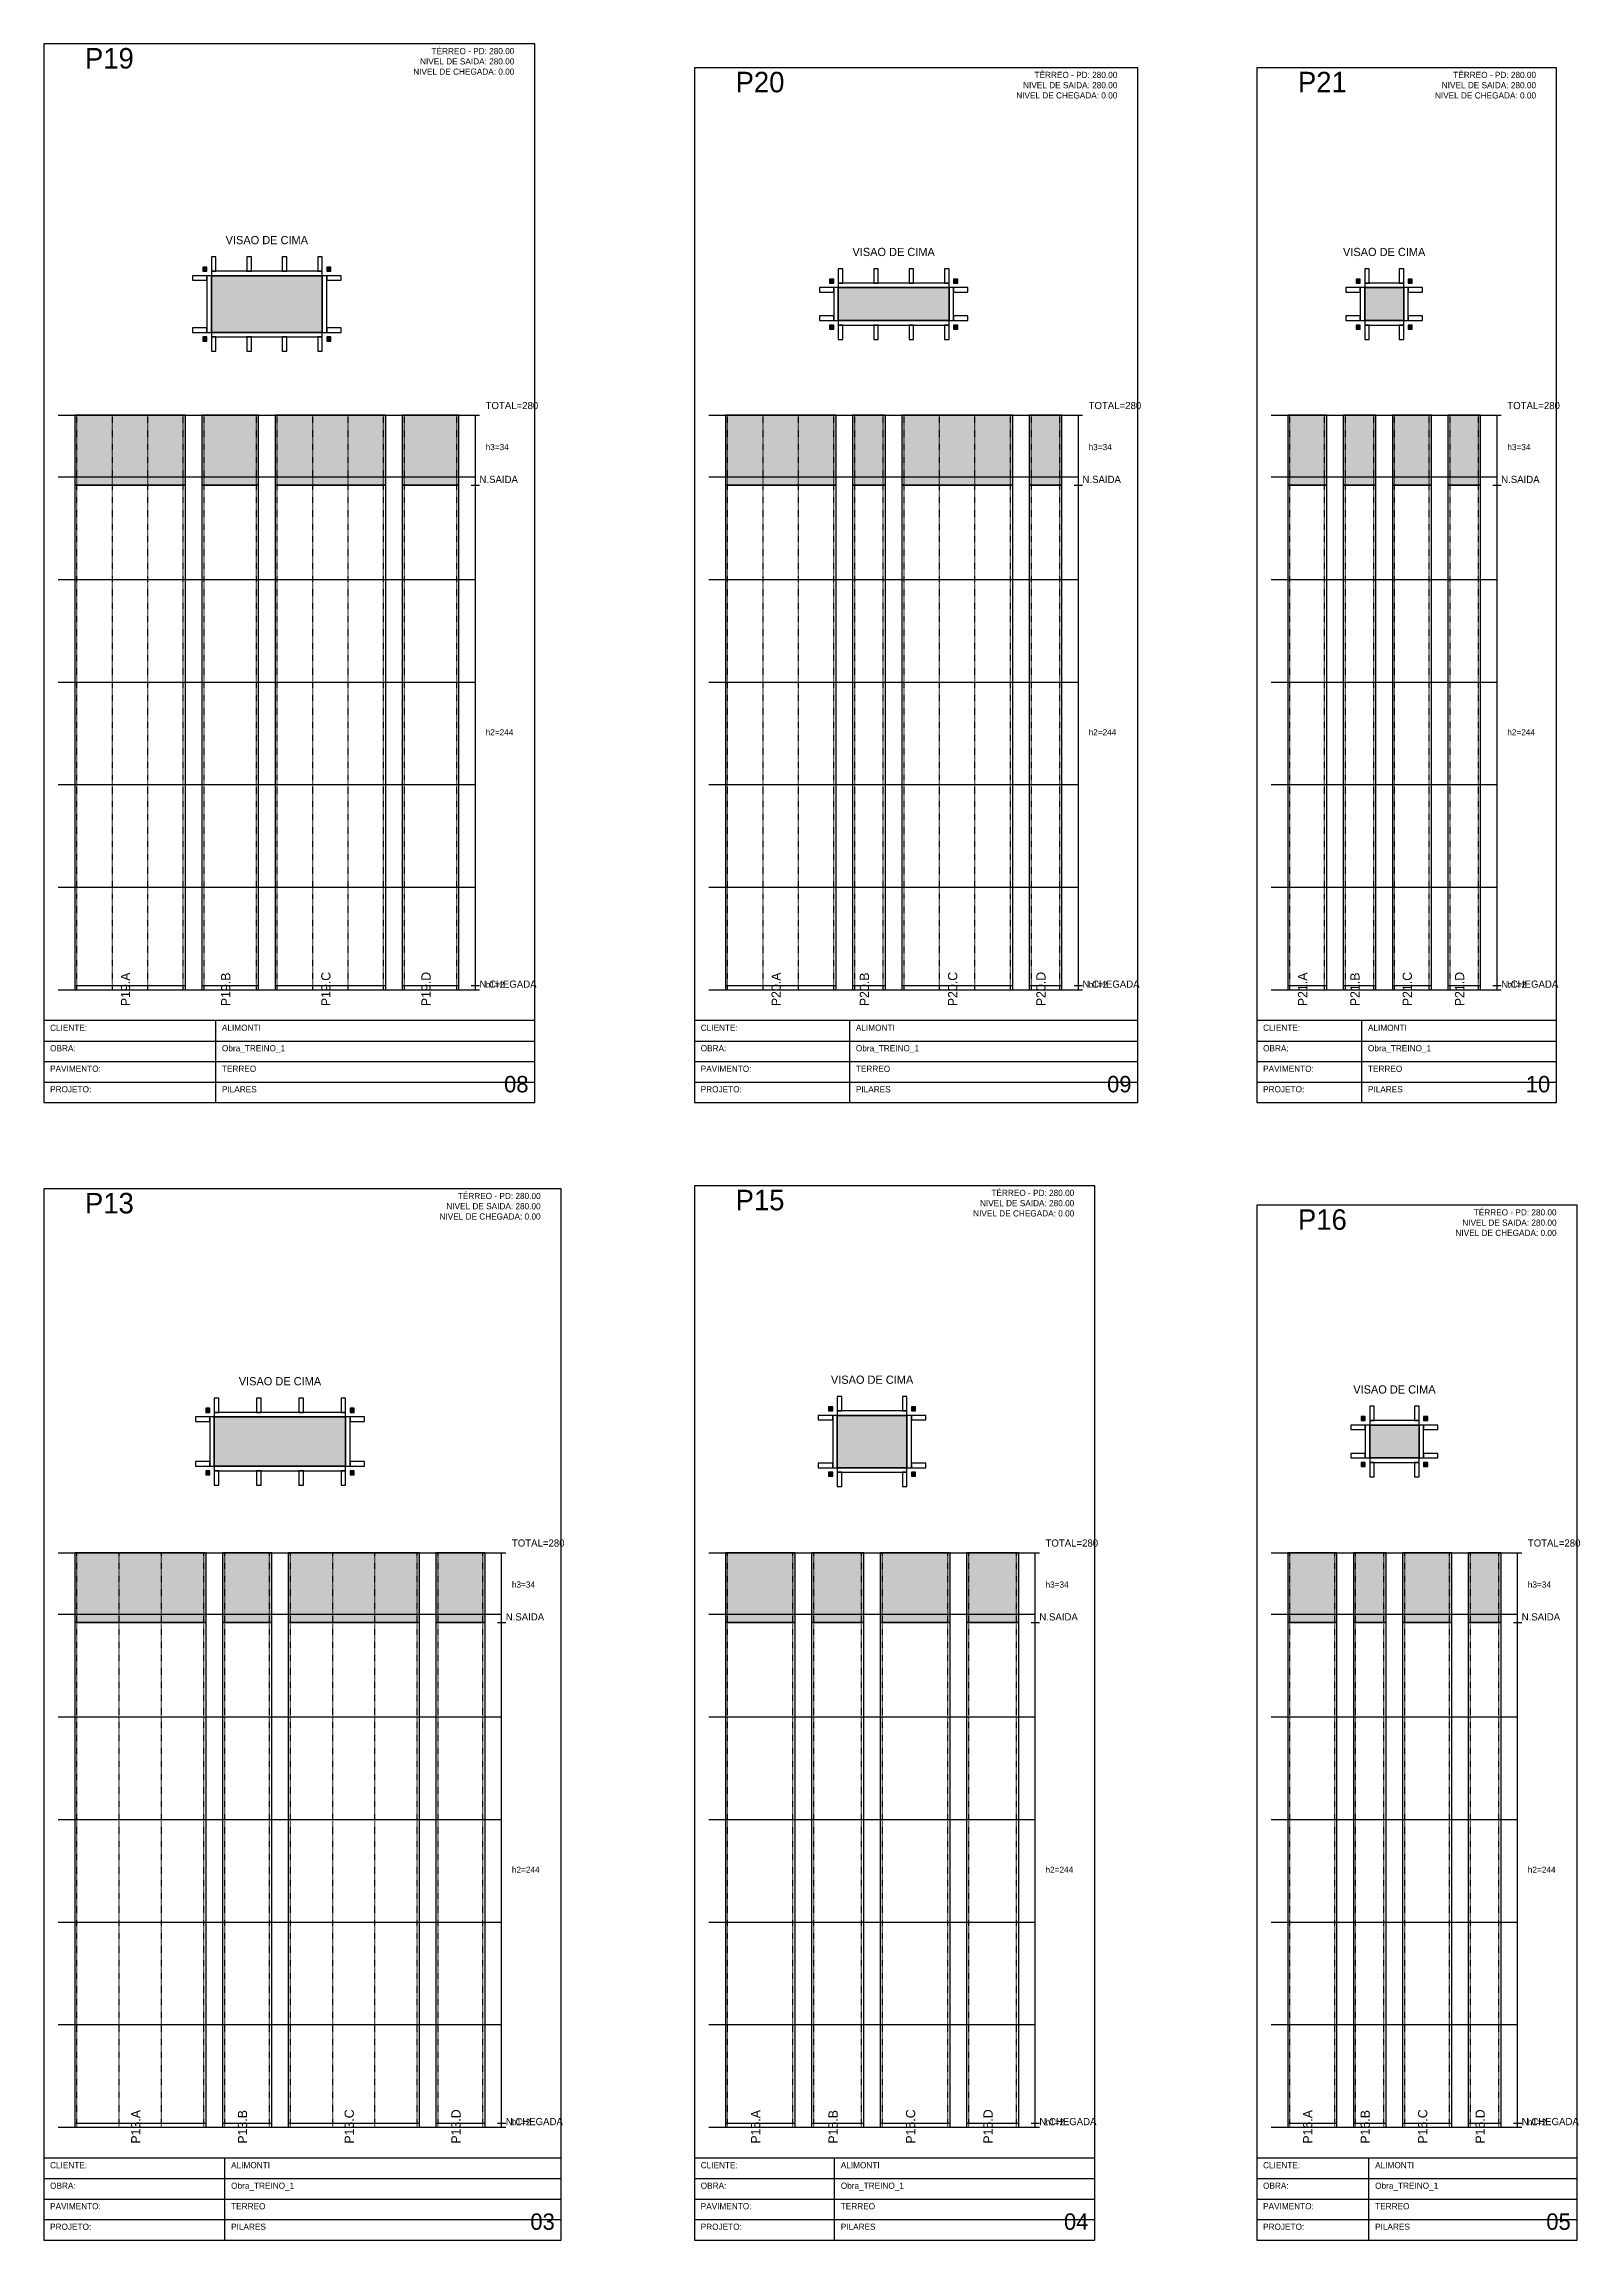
# Model space of a CAD drawing. Header units: metres. Extents: x 0 to 1466, y 0 to 2698.
# Drawn here: x 572 to 1320, y 0 to 1070 of the extents above; entities that cross this region are included whole.
import ezdxf
from ezdxf.enums import TextEntityAlignment as Align

# ---------------------------------------------------------------- set-up
doc = ezdxf.new("R2010")
doc.units = ezdxf.units.M
doc.linetypes.add('DASHED', pattern=[0.5, 0.25, -0.25])
for name, color, linetype in [('BORDA_CELULA', 9, 'Continuous'), ('CARIMBO', 9, 'Continuous'), ('CHAPA', 1, 'Continuous'), ('CONCRETO', 4, 'Continuous'), ('COTA', 8, 'Continuous'), ('Hachura', 8, 'Continuous'), ('LABEL_ID', 3, 'Continuous'), ('Nivel', 2, 'Continuous'), ('NOMENCLATURA', 1, 'Continuous'), ('Paineis', 7, 'Continuous'), ('SARR_2.2x7', 82, 'Continuous'), ('Texto Secao', 2, 'Continuous'), ('TEXTO_GERAL', 2, 'Continuous')]:
    doc.layers.add(name, color=color, linetype=linetype)

msp = doc.modelspace()

# ---------------------------------------------------------------- hatches: boundary and pattern name
at = {"layer": 'CHAPA'}
for points in [[(649.4, 959.6), (651.4, 959.6), (651.4, 961.6), (649.4, 961.6)], [(709.8, 959.6), (711.8, 959.6), (711.8, 961.6), (709.8, 961.6)], [(954.8, 953.8), (956.8, 953.8), (956.8, 955.8), (954.8, 955.8)], [(1015.2, 953.8), (1017.2, 953.8), (1017.2, 955.8), (1015.2, 955.8)], [(1211.3, 953.8), (1213.3, 953.8), (1213.3, 955.8), (1211.3, 955.8)], [(1236.7, 953.8), (1238.7, 953.8), (1238.7, 955.8), (1236.7, 955.8)], [(954.8, 931.4), (956.8, 931.4), (956.8, 933.4), (954.8, 933.4)], [(1015.2, 931.4), (1017.2, 931.4), (1017.2, 933.4), (1015.2, 933.4)], [(1211.3, 931.4), (1213.3, 931.4), (1213.3, 933.4), (1211.3, 933.4)], [(1236.7, 931.4), (1238.7, 931.4), (1238.7, 933.4), (1236.7, 933.4)], [(649.4, 925.6), (651.4, 925.6), (651.4, 927.6), (649.4, 927.6)], [(709.8, 925.6), (711.8, 925.6), (711.8, 927.6), (709.8, 927.6)], [(650.8, 403.4), (652.8, 403.4), (652.8, 405.4), (650.8, 405.4)], [(721.2, 403.4), (723.2, 403.4), (723.2, 405.4), (721.2, 405.4)], [(954.3, 404.15), (956.3, 404.15), (956.3, 406.15), (954.3, 406.15)], [(994.7, 404.15), (996.7, 404.15), (996.7, 406.15), (994.7, 406.15)], [(1213.8, 399.4), (1215.8, 399.4), (1215.8, 401.4), (1213.8, 401.4)], [(1244.2, 399.4), (1246.2, 399.4), (1246.2, 401.4), (1244.2, 401.4)], [(650.8, 373), (652.8, 373), (652.8, 375), (650.8, 375)], [(721.2, 373), (723.2, 373), (723.2, 375), (721.2, 375)], [(1213.8, 377), (1215.8, 377), (1215.8, 379), (1213.8, 379)], [(1244.2, 377), (1246.2, 377), (1246.2, 379), (1244.2, 379)], [(954.3, 372.25), (956.3, 372.25), (956.3, 374.25), (954.3, 374.25)], [(994.7, 372.25), (996.7, 372.25), (996.7, 374.25), (994.7, 374.25)]]:
    msp.add_hatch(color=1, dxfattribs=at).paths.add_polyline_path(points)
at = {"layer": 'Hachura'}
for color, points in [(253, [(653.6, 929.8), (707.6, 929.8), (707.6, 957.4), (653.6, 957.4)]), (253, [(959, 935.6), (1013, 935.6), (1013, 951.6), (959, 951.6)]), (253, [(1215.5, 935.6), (1234.5, 935.6), (1234.5, 951.6), (1215.5, 951.6)]), (6, [(587, 855.4), (641, 855.4), (641, 889.4), (587, 889.4)]), (6, [(649, 855.4), (676.6, 855.4), (676.6, 889.4), (649, 889.4)]), (6, [(684.6, 855.4), (738.6, 855.4), (738.6, 889.4), (684.6, 889.4)]), (6, [(746.6, 855.4), (774.2, 855.4), (774.2, 889.4), (746.6, 889.4)]), (6, [(904, 855.4), (958, 855.4), (958, 889.4), (904, 889.4)]), (6, [(966, 855.4), (982, 855.4), (982, 889.4), (966, 889.4)]), (6, [(990, 855.4), (1044, 855.4), (1044, 889.4), (990, 889.4)]), (6, [(1052, 855.4), (1068, 855.4), (1068, 889.4), (1052, 889.4)]), (6, [(1178, 855.4), (1197, 855.4), (1197, 889.4), (1178, 889.4)]), (6, [(1205, 855.4), (1221, 855.4), (1221, 889.4), (1205, 889.4)]), (6, [(1229, 855.4), (1248, 855.4), (1248, 889.4), (1229, 889.4)]), (6, [(1256, 855.4), (1272, 855.4), (1272, 889.4), (1256, 889.4)]), (253, [(655, 377.2), (719, 377.2), (719, 401.2), (655, 401.2)]), (253, [(958.5, 376.45), (992.5, 376.45), (992.5, 401.95), (958.5, 401.95)]), (253, [(1218, 381.2), (1242, 381.2), (1242, 397.2), (1218, 397.2)]), (6, [(587, 301), (651, 301), (651, 335), (587, 335)]), (6, [(659, 301), (683, 301), (683, 335), (659, 335)]), (6, [(691, 301), (755, 301), (755, 335), (691, 335)]), (6, [(763, 301), (787, 301), (787, 335), (763, 335)]), (6, [(904, 301), (938, 301), (938, 335), (904, 335)]), (6, [(946, 301), (971.5, 301), (971.5, 335), (946, 335)]), (6, [(979.5, 301), (1013.5, 301), (1013.5, 335), (979.5, 335)]), (6, [(1021.5, 301), (1047, 301), (1047, 335), (1021.5, 335)]), (6, [(1178, 301), (1202, 301), (1202, 335), (1178, 335)]), (6, [(1210, 301), (1226, 301), (1226, 335), (1210, 335)]), (6, [(1234, 301), (1258, 301), (1258, 335), (1234, 335)]), (6, [(1266, 301), (1282, 301), (1282, 335), (1266, 335)])]:
    msp.add_hatch(color=color, dxfattribs=at).paths.add_polyline_path(points)

# ---------------------------------------------------------------- linework, layer by layer
at = {"layer": 'BORDA_CELULA', "color": 9}
for points in [[(572, 554.4), (811.2, 554.4), (811.2, 1070.4), (572, 1070.4)], [(889, 554.4), (1105, 554.4), (1105, 1058.8), (889, 1058.8)], [(1163, 554.4), (1309, 554.4), (1309, 1058.8), (1163, 1058.8)], [(889, 0), (1084, 0), (1084, 513.9), (889, 513.9)], [(572, 0), (824, 0), (824, 512.4), (572, 512.4)], [(1163, 0), (1319, 0), (1319, 504.4), (1163, 504.4)]]:
    msp.add_lwpolyline(points, close=True, dxfattribs=at)
at = {"layer": 'CARIMBO', "color": 9}
for p, q in [((655.72, 554.4), (655.72, 594.4)), ((964.6, 554.4), (964.6, 594.4)), ((1214.1, 554.4), (1214.1, 594.4)), ((572, 584.4), (811.2, 584.4)), ((889, 584.4), (1105, 584.4)), ((1163, 584.4), (1309, 584.4)), ((572, 574.4), (811.2, 574.4)), ((889, 574.4), (1105, 574.4)), ((1163, 574.4), (1309, 574.4)), ((572, 564.4), (811.2, 564.4)), ((889, 564.4), (1105, 564.4)), ((1163, 564.4), (1309, 564.4)), ((660.2, 0), (660.2, 40)), ((957.25, 0), (957.25, 40)), ((1217.6, 0), (1217.6, 40)), ((572, 30), (824, 30)), ((889, 30), (1084, 30)), ((1163, 30), (1319, 30)), ((572, 20), (824, 20)), ((889, 20), (1084, 20)), ((1163, 20), (1319, 20)), ((572, 10), (824, 10)), ((889, 10), (1084, 10)), ((1163, 10), (1319, 10))]:
    msp.add_line(p, q, dxfattribs=at)
for points in [[(572, 554.4), (811.2, 554.4), (811.2, 594.4), (572, 594.4)], [(889, 554.4), (1105, 554.4), (1105, 594.4), (889, 594.4)], [(1163, 554.4), (1309, 554.4), (1309, 594.4), (1163, 594.4)], [(572, 0), (824, 0), (824, 40), (572, 40)], [(889, 0), (1084, 0), (1084, 40), (889, 40)], [(1163, 0), (1319, 0), (1319, 40), (1163, 40)]]:
    msp.add_lwpolyline(points, close=True, dxfattribs=at)
at = {"layer": 'CHAPA', "color": 1}
for points in [[(649.4, 959.6), (651.4, 959.6), (651.4, 961.6), (649.4, 961.6)], [(709.8, 959.6), (711.8, 959.6), (711.8, 961.6), (709.8, 961.6)], [(954.8, 953.8), (956.8, 953.8), (956.8, 955.8), (954.8, 955.8)], [(1015.2, 953.8), (1017.2, 953.8), (1017.2, 955.8), (1015.2, 955.8)], [(1211.3, 953.8), (1213.3, 953.8), (1213.3, 955.8), (1211.3, 955.8)], [(1236.7, 953.8), (1238.7, 953.8), (1238.7, 955.8), (1236.7, 955.8)], [(954.8, 931.4), (956.8, 931.4), (956.8, 933.4), (954.8, 933.4)], [(1015.2, 931.4), (1017.2, 931.4), (1017.2, 933.4), (1015.2, 933.4)], [(1211.3, 931.4), (1213.3, 931.4), (1213.3, 933.4), (1211.3, 933.4)], [(1236.7, 931.4), (1238.7, 931.4), (1238.7, 933.4), (1236.7, 933.4)], [(649.4, 925.6), (651.4, 925.6), (651.4, 927.6), (649.4, 927.6)], [(709.8, 925.6), (711.8, 925.6), (711.8, 927.6), (709.8, 927.6)], [(650.8, 403.4), (652.8, 403.4), (652.8, 405.4), (650.8, 405.4)], [(721.2, 403.4), (723.2, 403.4), (723.2, 405.4), (721.2, 405.4)], [(954.3, 404.15), (956.3, 404.15), (956.3, 406.15), (954.3, 406.15)], [(994.7, 404.15), (996.7, 404.15), (996.7, 406.15), (994.7, 406.15)], [(1213.8, 399.4), (1215.8, 399.4), (1215.8, 401.4), (1213.8, 401.4)], [(1244.2, 399.4), (1246.2, 399.4), (1246.2, 401.4), (1244.2, 401.4)], [(650.8, 373), (652.8, 373), (652.8, 375), (650.8, 375)], [(721.2, 373), (723.2, 373), (723.2, 375), (721.2, 375)], [(1213.8, 377), (1215.8, 377), (1215.8, 379), (1213.8, 379)], [(1244.2, 377), (1246.2, 377), (1246.2, 379), (1244.2, 379)], [(954.3, 372.25), (956.3, 372.25), (956.3, 374.25), (954.3, 374.25)], [(994.7, 372.25), (996.7, 372.25), (996.7, 374.25), (994.7, 374.25)]]:
    msp.add_lwpolyline(points, close=True, dxfattribs=at)
at = {"layer": 'CONCRETO', "color": 4}
for points in [[(653.6, 929.8), (707.6, 929.8), (707.6, 957.4), (653.6, 957.4)], [(959, 935.6), (1013, 935.6), (1013, 951.6), (959, 951.6)], [(1215.5, 935.6), (1234.5, 935.6), (1234.5, 951.6), (1215.5, 951.6)], [(655, 377.2), (719, 377.2), (719, 401.2), (655, 401.2)], [(958.5, 376.45), (992.5, 376.45), (992.5, 401.95), (958.5, 401.95)], [(1218, 381.2), (1242, 381.2), (1242, 397.2), (1218, 397.2)]]:
    msp.add_lwpolyline(points, close=True, dxfattribs=at)
at = {"layer": 'COTA', "color": 8}
for p, q in [((780.2, 889.4), (784.2, 889.4)), ((782.2, 609.4), (782.2, 889.4)), ((1074, 889.4), (1078, 889.4)), ((1076, 609.4), (1076, 889.4)), ((1278, 889.4), (1282, 889.4)), ((1280, 609.4), (1280, 889.4)), ((780.2, 855.4), (784.2, 855.4)), ((780.2, 855.4), (784.2, 855.4)), ((1074, 855.4), (1078, 855.4)), ((1074, 855.4), (1078, 855.4)), ((1278, 855.4), (1282, 855.4)), ((1278, 855.4), (1282, 855.4)), ((780.2, 611.4), (784.2, 611.4)), ((780.2, 611.4), (784.2, 611.4)), ((1074, 611.4), (1078, 611.4)), ((1074, 611.4), (1078, 611.4)), ((1278, 611.4), (1282, 611.4)), ((1278, 611.4), (1282, 611.4)), ((780.2, 609.4), (784.2, 609.4)), ((1074, 609.4), (1078, 609.4)), ((1278, 609.4), (1282, 609.4)), ((793, 335), (797, 335)), ((795, 55), (795, 335)), ((1053, 335), (1057, 335)), ((1055, 55), (1055, 335)), ((1288, 335), (1292, 335)), ((1290, 55), (1290, 335)), ((793, 301), (797, 301)), ((793, 301), (797, 301)), ((1053, 301), (1057, 301)), ((1053, 301), (1057, 301)), ((1288, 301), (1292, 301)), ((1288, 301), (1292, 301)), ((793, 57), (797, 57)), ((793, 57), (797, 57)), ((793, 55), (797, 55)), ((1053, 57), (1057, 57)), ((1053, 57), (1057, 57)), ((1053, 55), (1057, 55)), ((1288, 57), (1292, 57)), ((1288, 57), (1292, 57)), ((1288, 55), (1292, 55))]:
    msp.add_line(p, q, dxfattribs=at)
at = {"layer": 'Nivel', "color": 2}
for p, q in [((579, 889.4), (782.2, 889.4)), ((896, 889.4), (1076, 889.4)), ((1170, 889.4), (1280, 889.4)), ((579, 859.4), (782.2, 859.4)), ((896, 859.4), (1076, 859.4)), ((1170, 859.4), (1280, 859.4)), ((579, 809.4), (782.2, 809.4)), ((896, 809.4), (1076, 809.4)), ((1170, 809.4), (1280, 809.4)), ((579, 759.4), (782.2, 759.4)), ((896, 759.4), (1076, 759.4)), ((1170, 759.4), (1280, 759.4)), ((579, 709.4), (782.2, 709.4)), ((896, 709.4), (1076, 709.4)), ((1170, 709.4), (1280, 709.4)), ((579, 659.4), (782.2, 659.4)), ((896, 659.4), (1076, 659.4)), ((1170, 659.4), (1280, 659.4)), ((579, 609.4), (782.2, 609.4)), ((896, 609.4), (1076, 609.4)), ((1170, 609.4), (1280, 609.4)), ((579, 335), (795, 335)), ((896, 335), (1055, 335)), ((1170, 335), (1290, 335)), ((579, 305), (795, 305)), ((896, 305), (1055, 305)), ((1170, 305), (1290, 305)), ((579, 255), (795, 255)), ((896, 255), (1055, 255)), ((1170, 255), (1290, 255)), ((579, 205), (795, 205)), ((896, 205), (1055, 205)), ((1170, 205), (1290, 205)), ((579, 155), (795, 155)), ((896, 155), (1055, 155)), ((1170, 155), (1290, 155)), ((579, 105), (795, 105)), ((896, 105), (1055, 105)), ((1170, 105), (1290, 105)), ((579, 55), (795, 55)), ((896, 55), (1055, 55)), ((1170, 55), (1290, 55))]:
    msp.add_line(p, q, dxfattribs=at)
at = {"layer": 'Paineis', "color": 7}
for p, q in [((587, 611.4), (641, 611.4)), ((649, 611.4), (676.6, 611.4)), ((684.6, 611.4), (738.6, 611.4)), ((746.6, 611.4), (774.2, 611.4)), ((904, 611.4), (958, 611.4)), ((966, 611.4), (982, 611.4)), ((990, 611.4), (1044, 611.4)), ((1052, 611.4), (1068, 611.4)), ((1178, 611.4), (1197, 611.4)), ((1205, 611.4), (1221, 611.4)), ((1229, 611.4), (1248, 611.4)), ((1256, 611.4), (1272, 611.4)), ((587, 57), (651, 57)), ((659, 57), (683, 57)), ((691, 57), (755, 57)), ((763, 57), (787, 57)), ((904, 57), (938, 57)), ((946, 57), (971.5, 57)), ((979.5, 57), (1013.5, 57)), ((1021.5, 57), (1047, 57)), ((1178, 57), (1202, 57)), ((1210, 57), (1226, 57)), ((1234, 57), (1258, 57)), ((1266, 57), (1282, 57))]:
    msp.add_line(p, q, dxfattribs=at)
for points in [[(651.4, 929.8), (653.6, 929.8), (653.6, 957.4), (651.4, 957.4)], [(653.6, 957.4), (707.6, 957.4), (707.6, 959.6), (653.6, 959.6)], [(707.6, 929.8), (709.8, 929.8), (709.8, 957.4), (707.6, 957.4)], [(959, 951.6), (1013, 951.6), (1013, 953.8), (959, 953.8)], [(1215.5, 951.6), (1234.5, 951.6), (1234.5, 953.8), (1215.5, 953.8)], [(956.8, 935.6), (959, 935.6), (959, 951.6), (956.8, 951.6)], [(1013, 935.6), (1015.2, 935.6), (1015.2, 951.6), (1013, 951.6)], [(1213.3, 935.6), (1215.5, 935.6), (1215.5, 951.6), (1213.3, 951.6)], [(1234.5, 935.6), (1236.7, 935.6), (1236.7, 951.6), (1234.5, 951.6)], [(959, 933.4), (1013, 933.4), (1013, 935.6), (959, 935.6)], [(1215.5, 933.4), (1234.5, 933.4), (1234.5, 935.6), (1215.5, 935.6)], [(653.6, 927.6), (707.6, 927.6), (707.6, 929.8), (653.6, 929.8)], [(587, 609.4), (641, 609.4), (641, 855.4), (587, 855.4)], [(649, 609.4), (676.6, 609.4), (676.6, 855.4), (649, 855.4)], [(684.6, 609.4), (738.6, 609.4), (738.6, 855.4), (684.6, 855.4)], [(746.6, 609.4), (774.2, 609.4), (774.2, 855.4), (746.6, 855.4)], [(904, 609.4), (958, 609.4), (958, 855.4), (904, 855.4)], [(966, 609.4), (982, 609.4), (982, 855.4), (966, 855.4)], [(990, 609.4), (1044, 609.4), (1044, 855.4), (990, 855.4)], [(1052, 609.4), (1068, 609.4), (1068, 855.4), (1052, 855.4)], [(1178, 609.4), (1197, 609.4), (1197, 855.4), (1178, 855.4)], [(1205, 609.4), (1221, 609.4), (1221, 855.4), (1205, 855.4)], [(1229, 609.4), (1248, 609.4), (1248, 855.4), (1229, 855.4)], [(1256, 609.4), (1272, 609.4), (1272, 855.4), (1256, 855.4)], [(652.8, 377.2), (655, 377.2), (655, 401.2), (652.8, 401.2)], [(655, 401.2), (719, 401.2), (719, 403.4), (655, 403.4)], [(719, 377.2), (721.2, 377.2), (721.2, 401.2), (719, 401.2)], [(956.3, 376.45), (958.5, 376.45), (958.5, 401.95), (956.3, 401.95)], [(958.5, 401.95), (992.5, 401.95), (992.5, 404.15), (958.5, 404.15)], [(992.5, 376.45), (994.7, 376.45), (994.7, 401.95), (992.5, 401.95)], [(1215.8, 381.2), (1218, 381.2), (1218, 397.2), (1215.8, 397.2)], [(1218, 397.2), (1242, 397.2), (1242, 399.4), (1218, 399.4)], [(1242, 381.2), (1244.2, 381.2), (1244.2, 397.2), (1242, 397.2)], [(655, 375), (719, 375), (719, 377.2), (655, 377.2)], [(958.5, 374.25), (992.5, 374.25), (992.5, 376.45), (958.5, 376.45)], [(1218, 379), (1242, 379), (1242, 381.2), (1218, 381.2)], [(587, 55), (651, 55), (651, 301), (587, 301)], [(659, 55), (683, 55), (683, 301), (659, 301)], [(691, 55), (755, 55), (755, 301), (691, 301)], [(763, 55), (787, 55), (787, 301), (763, 301)], [(904, 55), (938, 55), (938, 301), (904, 301)], [(946, 55), (971.5, 55), (971.5, 301), (946, 301)], [(979.5, 55), (1013.5, 55), (1013.5, 301), (979.5, 301)], [(1021.5, 55), (1047, 55), (1047, 301), (1021.5, 301)], [(1178, 55), (1202, 55), (1202, 301), (1178, 301)], [(1210, 55), (1226, 55), (1226, 301), (1210, 301)], [(1234, 55), (1258, 55), (1258, 301), (1234, 301)], [(1266, 55), (1282, 55), (1282, 301), (1266, 301)]]:
    msp.add_lwpolyline(points, close=True, dxfattribs=at)
at = {"layer": 'Paineis', "color": 6}
for points in [[(587, 855.4), (641, 855.4), (641, 889.4), (587, 889.4)], [(649, 855.4), (676.6, 855.4), (676.6, 889.4), (649, 889.4)], [(684.6, 855.4), (738.6, 855.4), (738.6, 889.4), (684.6, 889.4)], [(746.6, 855.4), (774.2, 855.4), (774.2, 889.4), (746.6, 889.4)], [(904, 855.4), (958, 855.4), (958, 889.4), (904, 889.4)], [(966, 855.4), (982, 855.4), (982, 889.4), (966, 889.4)], [(990, 855.4), (1044, 855.4), (1044, 889.4), (990, 889.4)], [(1052, 855.4), (1068, 855.4), (1068, 889.4), (1052, 889.4)], [(1178, 855.4), (1197, 855.4), (1197, 889.4), (1178, 889.4)], [(1205, 855.4), (1221, 855.4), (1221, 889.4), (1205, 889.4)], [(1229, 855.4), (1248, 855.4), (1248, 889.4), (1229, 889.4)], [(1256, 855.4), (1272, 855.4), (1272, 889.4), (1256, 889.4)], [(587, 301), (651, 301), (651, 335), (587, 335)], [(659, 301), (683, 301), (683, 335), (659, 335)], [(691, 301), (755, 301), (755, 335), (691, 335)], [(763, 301), (787, 301), (787, 335), (763, 335)], [(904, 301), (938, 301), (938, 335), (904, 335)], [(946, 301), (971.5, 301), (971.5, 335), (946, 335)], [(979.5, 301), (1013.5, 301), (1013.5, 335), (979.5, 335)], [(1021.5, 301), (1047, 301), (1047, 335), (1021.5, 335)], [(1178, 301), (1202, 301), (1202, 335), (1178, 335)], [(1210, 301), (1226, 301), (1226, 335), (1210, 335)], [(1234, 301), (1258, 301), (1258, 335), (1234, 335)], [(1266, 301), (1282, 301), (1282, 335), (1266, 335)]]:
    msp.add_lwpolyline(points, close=True, dxfattribs=at)
at = {"layer": 'SARR_2.2x7', "color": 82, "linetype": 'DASHED'}
for p, q in [((588.1, 609.4), (588.1, 889.4)), ((605.37, 609.4), (605.37, 889.4)), ((622.63, 609.4), (622.63, 889.4)), ((639.9, 609.4), (639.9, 889.4)), ((650.1, 609.4), (650.1, 889.4)), ((675.5, 609.4), (675.5, 889.4)), ((685.7, 609.4), (685.7, 889.4)), ((702.97, 609.4), (702.97, 889.4)), ((720.23, 609.4), (720.23, 889.4)), ((737.5, 609.4), (737.5, 889.4)), ((747.7, 609.4), (747.7, 889.4)), ((773.1, 609.4), (773.1, 889.4)), ((905.1, 609.4), (905.1, 889.4)), ((922.37, 609.4), (922.37, 889.4)), ((939.63, 609.4), (939.63, 889.4)), ((956.9, 609.4), (956.9, 889.4)), ((967.1, 609.4), (967.1, 889.4)), ((980.9, 609.4), (980.9, 889.4)), ((991.1, 609.4), (991.1, 889.4)), ((1008.37, 609.4), (1008.37, 889.4)), ((1025.63, 609.4), (1025.63, 889.4)), ((1042.9, 609.4), (1042.9, 889.4)), ((1053.1, 609.4), (1053.1, 889.4)), ((1066.9, 609.4), (1066.9, 889.4)), ((1179.1, 609.4), (1179.1, 889.4)), ((1195.9, 609.4), (1195.9, 889.4)), ((1206.1, 609.4), (1206.1, 889.4)), ((1219.9, 609.4), (1219.9, 889.4)), ((1230.1, 609.4), (1230.1, 889.4)), ((1246.9, 609.4), (1246.9, 889.4)), ((1257.1, 609.4), (1257.1, 889.4)), ((1270.9, 609.4), (1270.9, 889.4)), ((588.1, 55), (588.1, 335)), ((608.7, 55), (608.7, 335)), ((629.3, 55), (629.3, 335)), ((649.9, 55), (649.9, 335)), ((660.1, 55), (660.1, 335)), ((681.9, 55), (681.9, 335)), ((692.1, 55), (692.1, 335)), ((712.7, 55), (712.7, 335)), ((733.3, 55), (733.3, 335)), ((753.9, 55), (753.9, 335)), ((764.1, 55), (764.1, 335)), ((785.9, 55), (785.9, 335)), ((905.1, 55), (905.1, 335)), ((936.9, 55), (936.9, 335)), ((947.1, 55), (947.1, 335)), ((970.4, 55), (970.4, 335)), ((980.6, 55), (980.6, 335)), ((1012.4, 55), (1012.4, 335)), ((1022.6, 55), (1022.6, 335)), ((1045.9, 55), (1045.9, 335)), ((1179.1, 55), (1179.1, 335)), ((1200.9, 55), (1200.9, 335)), ((1211.1, 55), (1211.1, 335)), ((1224.9, 55), (1224.9, 335)), ((1235.1, 55), (1235.1, 335)), ((1256.9, 55), (1256.9, 335)), ((1267.1, 55), (1267.1, 335)), ((1280.9, 55), (1280.9, 335))]:
    msp.add_line(p, q, dxfattribs=at)
at = {"layer": 'SARR_2.2x7', "color": 82}
for points in [[(653.6, 959.6), (655.8, 959.6), (655.8, 966.6), (653.6, 966.6)], [(670.87, 959.6), (673.07, 959.6), (673.07, 966.6), (670.87, 966.6)], [(688.13, 959.6), (690.33, 959.6), (690.33, 966.6), (688.13, 966.6)], [(705.4, 959.6), (707.6, 959.6), (707.6, 966.6), (705.4, 966.6)], [(644.4, 955.2), (651.4, 955.2), (651.4, 957.4), (644.4, 957.4)], [(709.8, 955.2), (716.8, 955.2), (716.8, 957.4), (709.8, 957.4)], [(959, 953.8), (961.2, 953.8), (961.2, 960.8), (959, 960.8)], [(976.27, 953.8), (978.47, 953.8), (978.47, 960.8), (976.27, 960.8)], [(993.53, 953.8), (995.73, 953.8), (995.73, 960.8), (993.53, 960.8)], [(1010.8, 953.8), (1013, 953.8), (1013, 960.8), (1010.8, 960.8)], [(1215.5, 953.8), (1217.7, 953.8), (1217.7, 960.8), (1215.5, 960.8)], [(1232.3, 953.8), (1234.5, 953.8), (1234.5, 960.8), (1232.3, 960.8)], [(949.8, 949.4), (956.8, 949.4), (956.8, 951.6), (949.8, 951.6)], [(1015.2, 949.4), (1022.2, 949.4), (1022.2, 951.6), (1015.2, 951.6)], [(1206.3, 949.4), (1213.3, 949.4), (1213.3, 951.6), (1206.3, 951.6)], [(1236.7, 949.4), (1243.7, 949.4), (1243.7, 951.6), (1236.7, 951.6)], [(644.4, 929.8), (651.4, 929.8), (651.4, 932), (644.4, 932)], [(709.8, 929.8), (716.8, 929.8), (716.8, 932), (709.8, 932)], [(949.8, 935.6), (956.8, 935.6), (956.8, 937.8), (949.8, 937.8)], [(959, 926.4), (961.2, 926.4), (961.2, 933.4), (959, 933.4)], [(976.27, 926.4), (978.47, 926.4), (978.47, 933.4), (976.27, 933.4)], [(993.53, 926.4), (995.73, 926.4), (995.73, 933.4), (993.53, 933.4)], [(1010.8, 926.4), (1013, 926.4), (1013, 933.4), (1010.8, 933.4)], [(1015.2, 935.6), (1022.2, 935.6), (1022.2, 937.8), (1015.2, 937.8)], [(1206.3, 935.6), (1213.3, 935.6), (1213.3, 937.8), (1206.3, 937.8)], [(1215.5, 926.4), (1217.7, 926.4), (1217.7, 933.4), (1215.5, 933.4)], [(1232.3, 926.4), (1234.5, 926.4), (1234.5, 933.4), (1232.3, 933.4)], [(1236.7, 935.6), (1243.7, 935.6), (1243.7, 937.8), (1236.7, 937.8)], [(653.6, 920.6), (655.8, 920.6), (655.8, 927.6), (653.6, 927.6)], [(670.87, 920.6), (673.07, 920.6), (673.07, 927.6), (670.87, 927.6)], [(688.13, 920.6), (690.33, 920.6), (690.33, 927.6), (688.13, 927.6)], [(705.4, 920.6), (707.6, 920.6), (707.6, 927.6), (705.4, 927.6)], [(655, 403.4), (657.2, 403.4), (657.2, 410.4), (655, 410.4)], [(675.6, 403.4), (677.8, 403.4), (677.8, 410.4), (675.6, 410.4)], [(696.2, 403.4), (698.4, 403.4), (698.4, 410.4), (696.2, 410.4)], [(716.8, 403.4), (719, 403.4), (719, 410.4), (716.8, 410.4)], [(958.5, 404.15), (960.7, 404.15), (960.7, 411.15), (958.5, 411.15)], [(990.3, 404.15), (992.5, 404.15), (992.5, 411.15), (990.3, 411.15)], [(645.8, 399), (652.8, 399), (652.8, 401.2), (645.8, 401.2)], [(721.2, 399), (728.2, 399), (728.2, 401.2), (721.2, 401.2)], [(949.3, 399.75), (956.3, 399.75), (956.3, 401.95), (949.3, 401.95)], [(994.7, 399.75), (1001.7, 399.75), (1001.7, 401.95), (994.7, 401.95)], [(1208.8, 395), (1215.8, 395), (1215.8, 397.2), (1208.8, 397.2)], [(1218, 399.4), (1220.2, 399.4), (1220.2, 406.4), (1218, 406.4)], [(1239.8, 399.4), (1242, 399.4), (1242, 406.4), (1239.8, 406.4)], [(1244.2, 395), (1251.2, 395), (1251.2, 397.2), (1244.2, 397.2)], [(645.8, 377.2), (652.8, 377.2), (652.8, 379.4), (645.8, 379.4)], [(655, 368), (657.2, 368), (657.2, 375), (655, 375)], [(675.6, 368), (677.8, 368), (677.8, 375), (675.6, 375)], [(696.2, 368), (698.4, 368), (698.4, 375), (696.2, 375)], [(716.8, 368), (719, 368), (719, 375), (716.8, 375)], [(721.2, 377.2), (728.2, 377.2), (728.2, 379.4), (721.2, 379.4)], [(949.3, 376.45), (956.3, 376.45), (956.3, 378.65), (949.3, 378.65)], [(994.7, 376.45), (1001.7, 376.45), (1001.7, 378.65), (994.7, 378.65)], [(1208.8, 381.2), (1215.8, 381.2), (1215.8, 383.4), (1208.8, 383.4)], [(1218, 372), (1220.2, 372), (1220.2, 379), (1218, 379)], [(1239.8, 372), (1242, 372), (1242, 379), (1239.8, 379)], [(1244.2, 381.2), (1251.2, 381.2), (1251.2, 383.4), (1244.2, 383.4)], [(958.5, 367.25), (960.7, 367.25), (960.7, 374.25), (958.5, 374.25)], [(990.3, 367.25), (992.5, 367.25), (992.5, 374.25), (990.3, 374.25)]]:
    msp.add_lwpolyline(points, close=True, dxfattribs=at)

# ---------------------------------------------------------------- texts
at = {"layer": 'CARIMBO', "color": 9}
for s, p in [('CLIENTE:', (575, 589.4)), ('CLIENTE:', (892, 589.4)), ('CLIENTE:', (1166, 589.4)), ('OBRA:', (575, 579.4)), ('OBRA:', (892, 579.4)), ('OBRA:', (1166, 579.4)), ('PAVIMENTO:', (575, 569.4)), ('PAVIMENTO:', (892, 569.4)), ('PAVIMENTO:', (1166, 569.4)), ('PROJETO:', (575, 559.4)), ('PROJETO:', (892, 559.4)), ('PROJETO:', (1166, 559.4)), ('CLIENTE:', (575, 35)), ('CLIENTE:', (892, 35)), ('CLIENTE:', (1166, 35)), ('OBRA:', (575, 25)), ('OBRA:', (892, 25)), ('OBRA:', (1166, 25)), ('PAVIMENTO:', (575, 15)), ('PAVIMENTO:', (892, 15)), ('PAVIMENTO:', (1166, 15)), ('PROJETO:', (575, 5)), ('PROJETO:', (892, 5)), ('PROJETO:', (1166, 5))]:
    msp.add_text(s, height=3, dxfattribs=at).set_placement(p)
at = {"layer": 'COTA', "color": 8}
for s, height, p in [('TOTAL=280', 3.5, (787.2, 892.4)), ('TOTAL=280', 3.5, (1081, 892.4)), ('TOTAL=280', 3.5, (1285, 892.4)), ('h3=34', 3, (787.2, 872.4)), ('h3=34', 3, (1081, 872.4)), ('h3=34', 3, (1285, 872.4)), ('h2=244', 3, (787.2, 733.4)), ('h2=244', 3, (1081, 733.4)), ('h2=244', 3, (1285, 733.4)), ('h1=2', 3, (787.2, 610.4)), ('h1=2', 3, (1081, 610.4)), ('h1=2', 3, (1285, 610.4)), ('TOTAL=280', 3.5, (800, 338)), ('TOTAL=280', 3.5, (1060, 338)), ('TOTAL=280', 3.5, (1295, 338)), ('h3=34', 3, (800, 318)), ('h3=34', 3, (1060, 318)), ('h3=34', 3, (1295, 318)), ('h2=244', 3, (800, 179)), ('h2=244', 3, (1060, 179)), ('h2=244', 3, (1295, 179)), ('h1=2', 3, (800, 56)), ('h1=2', 3, (1060, 56)), ('h1=2', 3, (1295, 56))]:
    msp.add_text(s, height=height, dxfattribs=at).set_placement(p)
at = {"layer": 'LABEL_ID', "color": 3}
for s, p in [('08', (796.2, 559.4)), ('09', (1090, 559.4)), ('10', (1294, 559.4)), ('03', (809, 5)), ('04', (1069, 5)), ('05', (1304, 5))]:
    msp.add_text(s, height=8, dxfattribs=at).set_placement(p)
at = {"layer": 'Nivel', "color": 2}
for s, p in [('N.SAIDA', (784.2, 856.4)), ('N.SAIDA', (1078, 856.4)), ('N.SAIDA', (1282, 856.4)), ('N.CHEGADA', (784.2, 610.4)), ('N.CHEGADA', (1078, 610.4)), ('N.CHEGADA', (1282, 610.4)), ('N.SAIDA', (797, 302)), ('N.SAIDA', (1057, 302)), ('N.SAIDA', (1292, 302)), ('N.CHEGADA', (797, 56)), ('N.CHEGADA', (1057, 56)), ('N.CHEGADA', (1292, 56))]:
    msp.add_text(s, height=3.5, dxfattribs=at).set_placement(p)
at = {"layer": 'NOMENCLATURA', "color": 1}
for s, p in [('P19', (592, 1058.4)), ('P20', (909, 1046.8)), ('P21', (1183, 1046.8)), ('P13', (592, 500.4)), ('P15', (909, 501.9)), ('P16', (1183, 492.4))]:
    msp.add_text(s, height=10, dxfattribs=at).set_placement(p)
at = {"layer": 'Texto Secao', "color": 2}
for p in [(680.6, 971.6), (986, 965.8), (1225, 965.8), (687, 415.4), (975.5, 416.15), (1230, 411.4)]:
    msp.add_text('VISAO DE CIMA', height=4, dxfattribs=at).set_placement(p, align=Align.BOTTOM_CENTER)
for s, p in [('P19.A', (614, 601.4)), ('P19.B', (662.8, 601.4)), ('P19.C', (711.6, 601.4)), ('P19.D', (760.4, 601.4)), ('P20.A', (931, 601.4)), ('P20.B', (974, 601.4)), ('P20.C', (1017, 601.4)), ('P20.D', (1060, 601.4)), ('P21.A', (1187.5, 601.4)), ('P21.B', (1213, 601.4)), ('P21.C', (1238.5, 601.4)), ('P21.D', (1264, 601.4)), ('P13.A', (619, 47)), ('P13.B', (671, 47)), ('P13.C', (723, 47)), ('P13.D', (775, 47)), ('P15.A', (921, 47)), ('P15.B', (958.75, 47)), ('P15.C', (996.5, 47)), ('P15.D', (1034.25, 47)), ('P16.A', (1190, 47)), ('P16.B', (1218, 47)), ('P16.C', (1246, 47)), ('P16.D', (1274, 47))]:
    msp.add_text(s, height=4.5, rotation=90, dxfattribs=at).set_placement(p)
at = {"layer": 'TEXTO_GERAL', "color": 2}
for s, p in [('NIVEL DE SAIDA: 280.00', (801.2, 1060.4)), ('TÉRREO - PD: 280.00', (801.2, 1065.4)), ('NIVEL DE CHEGADA: 0.00', (801.2, 1055.4)), ('NIVEL DE SAIDA: 280.00', (1095, 1048.8)), ('TÉRREO - PD: 280.00', (1095, 1053.8)), ('NIVEL DE SAIDA: 280.00', (1299, 1048.8)), ('TÉRREO - PD: 280.00', (1299, 1053.8)), ('NIVEL DE CHEGADA: 0.00', (1095, 1043.8)), ('NIVEL DE CHEGADA: 0.00', (1299, 1043.8)), ('NIVEL DE SAIDA: 280.00', (814, 502.4)), ('TÉRREO - PD: 280.00', (814, 507.4)), ('NIVEL DE SAIDA: 280.00', (1074, 503.9)), ('TÉRREO - PD: 280.00', (1074, 508.9)), ('TÉRREO - PD: 280.00', (1309, 499.4)), ('NIVEL DE CHEGADA: 0.00', (814, 497.4)), ('NIVEL DE CHEGADA: 0.00', (1074, 498.9)), ('NIVEL DE CHEGADA: 0.00', (1309, 489.4)), ('NIVEL DE SAIDA: 280.00', (1309, 494.4))]:
    msp.add_text(s, height=3, dxfattribs=at).set_placement(p, align=Align.RIGHT)
for s, p in [('ALIMONTI', (658.72, 589.4)), ('ALIMONTI', (967.6, 589.4)), ('ALIMONTI', (1217.1, 589.4)), ('Obra_TREINO_1', (658.72, 579.4)), ('Obra_TREINO_1', (967.6, 579.4)), ('Obra_TREINO_1', (1217.1, 579.4)), ('TERREO', (658.72, 569.4)), ('TERREO', (967.6, 569.4)), ('TERREO', (1217.1, 569.4)), ('PILARES', (658.72, 559.4)), ('PILARES', (967.6, 559.4)), ('PILARES', (1217.1, 559.4)), ('ALIMONTI', (663.2, 35)), ('ALIMONTI', (960.25, 35)), ('ALIMONTI', (1220.6, 35)), ('Obra_TREINO_1', (663.2, 25)), ('Obra_TREINO_1', (960.25, 25)), ('Obra_TREINO_1', (1220.6, 25)), ('TERREO', (663.2, 15)), ('TERREO', (960.25, 15)), ('TERREO', (1220.6, 15)), ('PILARES', (663.2, 5)), ('PILARES', (960.25, 5)), ('PILARES', (1220.6, 5))]:
    msp.add_text(s, height=3, dxfattribs=at).set_placement(p)

doc.saveas('drawing.dxf')
